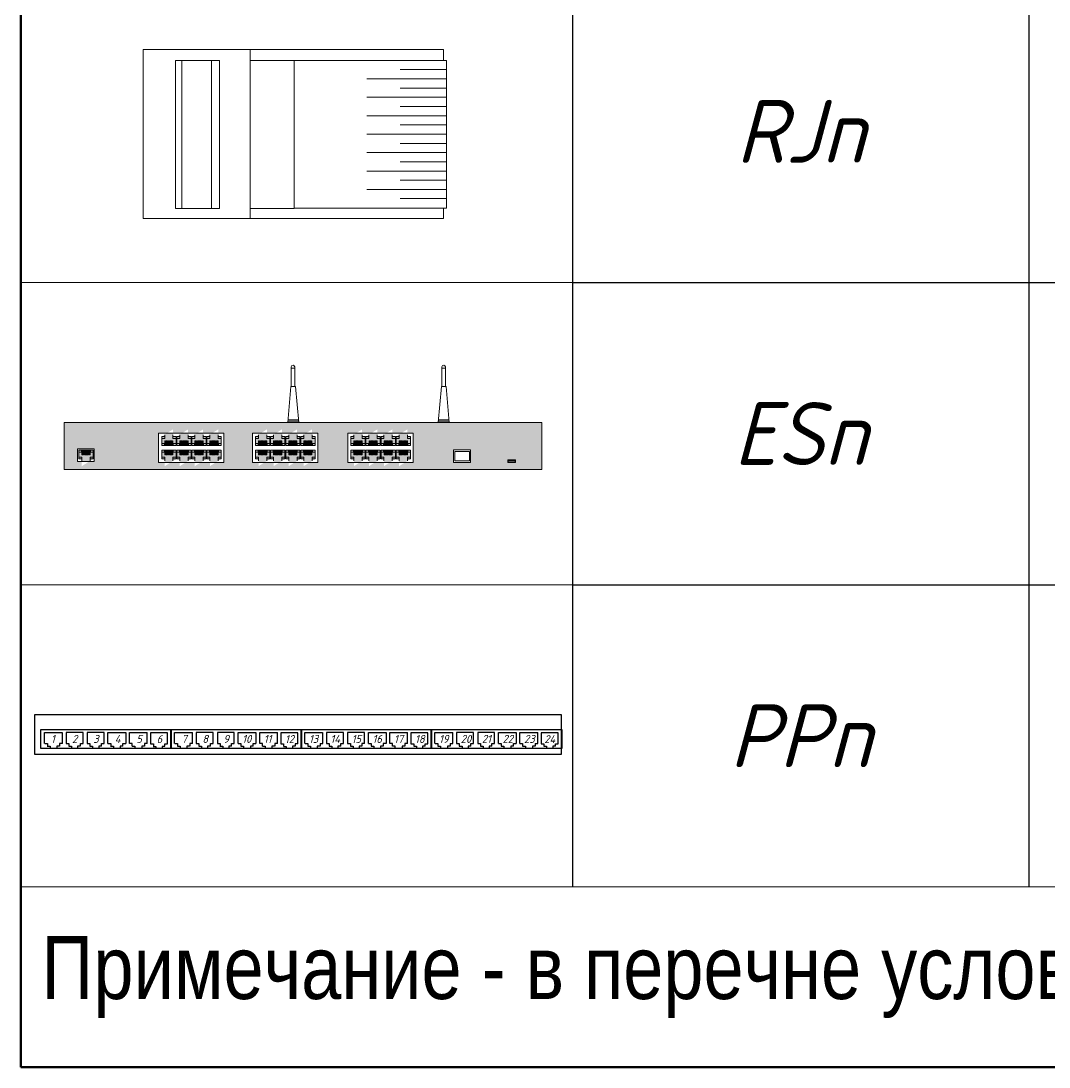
# Model space of a CAD drawing. Header units: millimetres. Extents: x 4247 to 622543, y -201358 to 142419.
# Drawn here: x 142640 to 146291, y -144667 to -140952 of the extents above; entities that cross this region are included whole.
import ezdxf

# ---------------------------------------------------------------- set-up
doc = ezdxf.new("R2010")
doc.units = ezdxf.units.MM
doc.styles.add('GOST-2.304_Type-B_italic', font='GOST_Common Italic.ttf')

# ---------------------------------------------------------------- blocks, each defined once
blk = doc.blocks.new('*T520')
at = {"color": 0, "lineweight": 50, "transparency": 16777216}
for p, q in [((0, 0), (14652.5, 0)), ((0, 0), (0, -6646.3)), ((14652.5, 0), (14652.5, -6646.3)), ((0, -639.5), (14652.5, -639.5)), ((0, -6646.3), (14652.5, -6646.3))]:
    blk.add_line(p, q, dxfattribs=at)
at = {"color": 0, "lineweight": -2, "transparency": 16777216}
for p, q in [((3578.2, 0), (3578.2, -639.5)), ((12277.4, 0), (12277.4, -6006.8)), ((1958.5, -639.5), (1958.5, -2786.4)), ((1958.5, -3859.9), (1958.5, -6006.8)), ((3578.2, -3859.9), (3578.2, -6006.8))]:
    blk.add_line(p, q, dxfattribs=at)
at = {"color": 0, "linetype": 'ByBlock', "lineweight": -2, "transparency": 16777216}
for p, q in [((3578.2, -639.5), (3578.2, -3859.9)), ((1958.5, -1713), (14652.5, -1713)), ((1958.5, -2786.4), (14652.5, -2786.4)), ((1958.5, -2786.4), (1958.5, -3859.9)), ((1958.5, -3859.9), (14652.5, -3859.9)), ((1958.5, -4933.3), (14652.5, -4933.3))]:
    blk.add_line(p, q, dxfattribs=at)
at = {"color": 0, "lineweight": 0, "transparency": 16777216}
for p, q in [((0, -1713), (1958.5, -1713)), ((0, -2786.4), (1958.5, -2786.4)), ((0, -3859.9), (1958.5, -3859.9)), ((0, -4933.3), (1958.5, -4933.3)), ((0, -6006.8), (14652.5, -6006.8))]:
    blk.add_line(p, q, dxfattribs=at)
at = {"color": 0, "transparency": 16777216, "style": 'GOST-2.304_Type-B_italic'}
for s, insert, char_height, width, attachment_point in [('Примечание', (13464.9, -319.8), 223.64, 2372.345, 5), ('Поз. обозначение', (1789.1, -319.8), 223.637, 3575.507, 5), ('Наменование', (7927.8, -319.8), 223.637, 8696.557, 5), (' Устанавливаемая компьютерная розетка  RJ45', (3579.5, -1176.2), 223.637, 8696.557, 4), ('ETHn', (2768.3, -1176.2), 223.64, 1617.047, 5), (' Патч-кор{\\C256;\\c0;д LSLTx }RJ-45', (3579.5, -2249.7), 223.637, 8696.557, 4), ('PCn', (2768.3, -2249.7), 223.64, 1617.047, 5), (' Коннектор RJ-45, монтируемый на кабельную линию', (3579.5, -3323.1), 223.637, 8696.557, 4), ('RJn', (2768.3, -3323.1), 223.64, 1617.047, 5), (' {\\fISOCPEUR|b0|i0|c204|p34;\\C256;Маршрутизатор} (коммутатор 3-го уровня, 24xRJ45)', (3579.5, -4396.6), 223.637, 8696.557, 4), ('Поставляется ДИТ', (13464.9, -4396.6), 223.637, 2372.345, 5), ('ESn', (2768.3, -4396.6), 223.64, 1617.047, 5), ('PPn', (2768.3, -5470.1), 223.64, 1617.047, 5), (' Патч-панель ', (3579.5, -5470.1), 223.637, 8696.557, 4), ('{\\fArial Narrow|b0|i0|c204|p34; Примечание - в перечне условных обозначений:  n - порядковый номер устройства}', (1.3, -6326.5), 223.6369, 14649.776, 4)]:
    blk.add_mtext(s, dxfattribs=dict(at, insert=insert, char_height=char_height, width=width, attachment_point=attachment_point))
blk = doc.blocks.new('Комм')
at = {"lineweight": 15}
h = blk.add_hatch(color=9, dxfattribs=at)
h.dxf.hatch_style = 1
h.paths.add_polyline_path([(244313, 138772), (249937, 138772), (249937, 139325), (244313, 139325)])
h.paths.add_polyline_path([(244471, 139013), (244666, 139013), (244666, 138865), (244471, 138865)], flags=16)
h.paths.add_polyline_path([(244485, 138999), (244654, 138999), (244654, 138895), (244521, 138810), (244521, 138895), (244485, 138895)], flags=16)
h.paths.add_polyline_path([(245425, 139198), (246193, 139198), (246193, 138855), (245425, 138855)], flags=16)
h.paths.add_polyline_path([(245461, 139158), (245594, 139244), (245594, 139158), (245630, 139158), (245630, 139054), (245461, 139054)], flags=16)
h.paths.add_polyline_path([(245461, 138999), (245630, 138999), (245630, 138895), (245497, 138810), (245497, 138895), (245461, 138895)], flags=16)
h.paths.add_polyline_path([(245639, 139158), (245772, 139244), (245772, 139158), (245807, 139158), (245807, 139054), (245639, 139054)], flags=16)
h.paths.add_polyline_path([(245639, 138999), (245807, 138999), (245807, 138895), (245674, 138810), (245674, 138895), (245639, 138895)], flags=16)
h.paths.add_polyline_path([(245816, 139158), (245949, 139244), (245949, 139158), (245984, 139158), (245984, 139054), (245816, 139054)], flags=16)
h.paths.add_polyline_path([(245816, 138999), (245984, 138999), (245984, 138895), (245851, 138810), (245851, 138895), (245816, 138895)], flags=16)
h.paths.add_polyline_path([(245993, 139158), (246126, 139244), (246126, 139158), (246162, 139158), (246162, 139054), (245993, 139054)], flags=16)
h.paths.add_polyline_path([(245993, 138999), (246162, 138999), (246162, 138895), (246028, 138810), (246028, 138895), (245993, 138895)], flags=16)
h.paths.add_polyline_path([(246530, 139198), (247298, 139198), (247298, 138855), (246530, 138855)], flags=16)
h.paths.add_polyline_path([(246566, 139158), (246699, 139244), (246699, 139158), (246735, 139158), (246735, 139054), (246566, 139054)], flags=16)
h.paths.add_polyline_path([(246566, 138999), (246735, 138999), (246735, 138895), (246601, 138810), (246601, 138895), (246566, 138895)], flags=16)
h.paths.add_polyline_path([(246743, 139158), (246876, 139244), (246876, 139158), (246912, 139158), (246912, 139054), (246743, 139054)], flags=16)
h.paths.add_polyline_path([(246743, 138999), (246912, 138999), (246912, 138895), (246779, 138810), (246779, 138895), (246743, 138895)], flags=16)
h.paths.add_polyline_path([(246921, 139158), (247054, 139244), (247054, 139158), (247089, 139158), (247089, 139054), (246921, 139054)], flags=16)
h.paths.add_polyline_path([(246921, 138999), (247089, 138999), (247089, 138895), (246956, 138810), (246956, 138895), (246921, 138895)], flags=16)
h.paths.add_polyline_path([(247098, 139158), (247231, 139244), (247231, 139158), (247266, 139158), (247266, 139054), (247098, 139054)], flags=16)
h.paths.add_polyline_path([(247098, 138999), (247266, 138999), (247266, 138895), (247133, 138810), (247133, 138895), (247098, 138895)], flags=16)
h.paths.add_polyline_path([(247652, 139198), (248421, 139198), (248421, 138855), (247652, 138855)], flags=16)
h.paths.add_polyline_path([(247688, 139158), (247821, 139244), (247821, 139158), (247857, 139158), (247857, 139054), (247688, 139054)], flags=16)
h.paths.add_polyline_path([(247688, 138999), (247857, 138999), (247857, 138895), (247724, 138810), (247724, 138895), (247688, 138895)], flags=16)
h.paths.add_polyline_path([(247866, 139158), (247999, 139244), (247999, 139158), (248034, 139158), (248034, 139054), (247866, 139054)], flags=16)
h.paths.add_polyline_path([(247866, 138999), (248034, 138999), (248034, 138895), (247901, 138810), (247901, 138895), (247866, 138895)], flags=16)
h.paths.add_polyline_path([(248043, 139158), (248176, 139244), (248176, 139158), (248212, 139158), (248212, 139054), (248043, 139054)], flags=16)
h.paths.add_polyline_path([(248043, 138999), (248212, 138999), (248212, 138895), (248078, 138810), (248078, 138895), (248043, 138895)], flags=16)
h.paths.add_polyline_path([(248220, 139158), (248353, 139244), (248353, 139158), (248389, 139158), (248389, 139054), (248220, 139054)], flags=16)
h.paths.add_polyline_path([(248220, 138999), (248389, 138999), (248389, 138895), (248256, 138810), (248256, 138895), (248220, 138895)], flags=16)
h.paths.add_polyline_path([(248895, 139004), (249097, 139004), (249097, 138855), (248895, 138855)], flags=16)
h.paths.add_polyline_path([(248910, 138985), (249085, 138985), (249085, 138872), (248910, 138872)], flags=0)
h.paths.add_polyline_path([(249534, 138886), (249626, 138886), (249626, 138855), (249534, 138855)], flags=16)
h.paths.add_polyline_path([(249545, 138877), (249612, 138877, -1), (249616, 138862), (249550, 138862, -1)], flags=0)
at = {"lineweight": 5}
for p, q in [((245497, 139181), (245497, 139135)), ((245594, 139135), (245594, 139181)), ((245674, 139181), (245674, 139135)), ((245772, 139135), (245772, 139181)), ((245851, 139181), (245851, 139135)), ((245949, 139135), (245949, 139181)), ((246028, 139181), (246028, 139135)), ((246126, 139135), (246126, 139181)), ((246601, 139181), (246601, 139135)), ((246699, 139135), (246699, 139181)), ((246779, 139181), (246779, 139135)), ((246876, 139135), (246876, 139181)), ((246956, 139181), (246956, 139135)), ((247054, 139135), (247054, 139181)), ((247133, 139181), (247133, 139135)), ((247231, 139135), (247231, 139181)), ((247724, 139181), (247724, 139135)), ((247821, 139135), (247821, 139181)), ((247901, 139181), (247901, 139135)), ((247999, 139135), (247999, 139181)), ((248078, 139181), (248078, 139135)), ((248176, 139135), (248176, 139181)), ((248256, 139181), (248256, 139135)), ((248353, 139135), (248353, 139181)), ((245497, 139158), (245461, 139158)), ((245461, 139158), (245461, 139054)), ((245461, 139135), (245497, 139135)), ((245493, 139078), (245461, 139078)), ((245493, 139078), (245493, 139054)), ((245493, 139063), (245598, 139063)), ((245504, 139108), (245497, 139108)), ((245497, 139108), (245497, 139063)), ((245504, 139108), (245504, 139063)), ((245517, 139108), (245510, 139108)), ((245510, 139108), (245510, 139063)), ((245517, 139108), (245517, 139063)), ((245530, 139108), (245523, 139108)), ((245523, 139108), (245523, 139063)), ((245530, 139108), (245530, 139063)), ((245542, 139108), (245536, 139108)), ((245536, 139108), (245536, 139063)), ((245542, 139108), (245542, 139063)), ((245555, 139108), (245548, 139108)), ((245548, 139108), (245548, 139063)), ((245555, 139108), (245555, 139063)), ((245568, 139108), (245561, 139108)), ((245561, 139108), (245561, 139063)), ((245568, 139108), (245568, 139063)), ((245581, 139108), (245574, 139108)), ((245574, 139108), (245574, 139063)), ((245581, 139108), (245581, 139063)), ((245594, 139108), (245587, 139108)), ((245587, 139108), (245587, 139063)), ((245630, 139158), (245594, 139158)), ((245630, 139135), (245594, 139135)), ((245594, 139108), (245594, 139063)), ((245598, 139078), (245630, 139078)), ((245598, 139078), (245598, 139054)), ((245630, 139054), (245630, 139158)), ((245674, 139158), (245639, 139158)), ((245639, 139158), (245639, 139054)), ((245639, 139135), (245674, 139135)), ((245670, 139078), (245639, 139078)), ((245670, 139078), (245670, 139054)), ((245670, 139063), (245775, 139063)), ((245682, 139108), (245674, 139108)), ((245674, 139108), (245674, 139063)), ((245682, 139108), (245682, 139063)), ((245694, 139108), (245687, 139108)), ((245687, 139108), (245687, 139063)), ((245694, 139108), (245694, 139063)), ((245707, 139108), (245700, 139108)), ((245700, 139108), (245700, 139063)), ((245707, 139108), (245707, 139063)), ((245720, 139108), (245713, 139108)), ((245713, 139108), (245713, 139063)), ((245720, 139108), (245720, 139063)), ((245733, 139108), (245726, 139108)), ((245726, 139108), (245726, 139063)), ((245733, 139108), (245733, 139063)), ((245745, 139108), (245738, 139108)), ((245738, 139108), (245738, 139063)), ((245745, 139108), (245745, 139063)), ((245758, 139108), (245751, 139108)), ((245751, 139108), (245751, 139063)), ((245758, 139108), (245758, 139063)), ((245771, 139108), (245764, 139108)), ((245764, 139108), (245764, 139063)), ((245771, 139108), (245771, 139063)), ((245807, 139158), (245772, 139158)), ((245807, 139135), (245772, 139135)), ((245775, 139078), (245807, 139078)), ((245775, 139078), (245775, 139054)), ((245807, 139054), (245807, 139158)), ((245851, 139158), (245816, 139158)), ((245816, 139158), (245816, 139054)), ((245816, 139135), (245851, 139135)), ((245847, 139078), (245816, 139078)), ((245847, 139078), (245847, 139054)), ((245847, 139063), (245953, 139063)), ((245859, 139108), (245852, 139108)), ((245852, 139108), (245852, 139063)), ((245859, 139108), (245859, 139063)), ((245872, 139108), (245865, 139108)), ((245865, 139108), (245865, 139063)), ((245872, 139108), (245872, 139063)), ((245884, 139108), (245877, 139108)), ((245877, 139108), (245877, 139063)), ((245884, 139108), (245884, 139063)), ((245897, 139108), (245890, 139108)), ((245890, 139108), (245890, 139063)), ((245897, 139108), (245897, 139063)), ((245910, 139108), (245903, 139108)), ((245903, 139108), (245903, 139063)), ((245910, 139108), (245910, 139063)), ((245923, 139108), (245916, 139108)), ((245916, 139108), (245916, 139063)), ((245923, 139108), (245923, 139063)), ((245935, 139108), (245928, 139108)), ((245928, 139108), (245928, 139063)), ((245935, 139108), (245935, 139063)), ((245948, 139108), (245941, 139108)), ((245941, 139108), (245941, 139063)), ((245948, 139108), (245948, 139063)), ((245984, 139158), (245949, 139158)), ((245984, 139135), (245949, 139135)), ((245953, 139078), (245984, 139078)), ((245953, 139078), (245953, 139054)), ((245984, 139054), (245984, 139158)), ((246028, 139158), (245993, 139158)), ((245993, 139158), (245993, 139054)), ((245993, 139135), (246028, 139135)), ((246025, 139078), (245993, 139078)), ((246025, 139078), (246025, 139054)), ((246025, 139063), (246130, 139063)), ((246036, 139108), (246029, 139108)), ((246029, 139108), (246029, 139063)), ((246036, 139108), (246036, 139063)), ((246049, 139108), (246042, 139108)), ((246042, 139108), (246042, 139063)), ((246049, 139108), (246049, 139063)), ((246062, 139108), (246054, 139108)), ((246054, 139108), (246054, 139063)), ((246062, 139108), (246062, 139063)), ((246074, 139108), (246067, 139108)), ((246067, 139108), (246067, 139063)), ((246074, 139108), (246074, 139063)), ((246087, 139108), (246080, 139108)), ((246080, 139108), (246080, 139063)), ((246087, 139108), (246087, 139063)), ((246100, 139108), (246093, 139108)), ((246093, 139108), (246093, 139063)), ((246100, 139108), (246100, 139063)), ((246113, 139108), (246106, 139108)), ((246106, 139108), (246106, 139063)), ((246113, 139108), (246113, 139063)), ((246125, 139108), (246119, 139108)), ((246119, 139108), (246119, 139063)), ((246125, 139108), (246125, 139063)), ((246162, 139158), (246126, 139158)), ((246162, 139135), (246126, 139135)), ((246130, 139078), (246162, 139078)), ((246130, 139078), (246130, 139054)), ((246162, 139054), (246162, 139158)), ((246601, 139158), (246566, 139158)), ((246566, 139158), (246566, 139054)), ((246566, 139135), (246601, 139135)), ((246598, 139078), (246566, 139078)), ((246598, 139078), (246598, 139054)), ((246598, 139063), (246703, 139063)), ((246609, 139108), (246602, 139108)), ((246602, 139108), (246602, 139063)), ((246609, 139108), (246609, 139063)), ((246622, 139108), (246615, 139108)), ((246615, 139108), (246615, 139063)), ((246622, 139108), (246622, 139063)), ((246635, 139108), (246627, 139108)), ((246627, 139108), (246627, 139063)), ((246635, 139108), (246635, 139063)), ((246647, 139108), (246640, 139108)), ((246640, 139108), (246640, 139063)), ((246647, 139108), (246647, 139063)), ((246660, 139108), (246653, 139108)), ((246653, 139108), (246653, 139063)), ((246660, 139108), (246660, 139063)), ((246673, 139108), (246666, 139108)), ((246666, 139108), (246666, 139063)), ((246673, 139108), (246673, 139063)), ((246686, 139108), (246679, 139108)), ((246679, 139108), (246679, 139063)), ((246686, 139108), (246686, 139063)), ((246698, 139108), (246692, 139108)), ((246692, 139108), (246692, 139063)), ((246698, 139108), (246698, 139063)), ((246735, 139158), (246699, 139158)), ((246735, 139135), (246699, 139135)), ((246703, 139078), (246735, 139078)), ((246703, 139078), (246703, 139054)), ((246735, 139054), (246735, 139158)), ((246779, 139158), (246743, 139158)), ((246743, 139158), (246743, 139054)), ((246743, 139135), (246779, 139135)), ((246775, 139078), (246743, 139078)), ((246775, 139078), (246775, 139054)), ((246775, 139063), (246880, 139063)), ((246786, 139108), (246779, 139108)), ((246779, 139108), (246779, 139063)), ((246786, 139108), (246786, 139063)), ((246799, 139108), (246792, 139108)), ((246792, 139108), (246792, 139063)), ((246799, 139108), (246799, 139063)), ((246812, 139108), (246805, 139108)), ((246805, 139108), (246805, 139063)), ((246812, 139108), (246812, 139063)), ((246825, 139108), (246818, 139108)), ((246818, 139108), (246818, 139063)), ((246825, 139108), (246825, 139063)), ((246837, 139108), (246830, 139108)), ((246830, 139108), (246830, 139063)), ((246837, 139108), (246837, 139063)), ((246850, 139108), (246843, 139108)), ((246843, 139108), (246843, 139063)), ((246850, 139108), (246850, 139063)), ((246863, 139108), (246856, 139108)), ((246856, 139108), (246856, 139063)), ((246863, 139108), (246863, 139063)), ((246876, 139108), (246869, 139108)), ((246869, 139108), (246869, 139063)), ((246912, 139158), (246876, 139158)), ((246912, 139135), (246876, 139135)), ((246876, 139108), (246876, 139063)), ((246880, 139078), (246912, 139078)), ((246880, 139078), (246880, 139054)), ((246912, 139054), (246912, 139158)), ((246956, 139158), (246921, 139158)), ((246921, 139158), (246921, 139054)), ((246921, 139135), (246956, 139135)), ((246952, 139078), (246921, 139078)), ((246952, 139078), (246952, 139054)), ((246952, 139063), (247057, 139063)), ((246964, 139108), (246957, 139108)), ((246957, 139108), (246957, 139063)), ((246964, 139108), (246964, 139063)), ((246976, 139108), (246969, 139108)), ((246969, 139108), (246969, 139063)), ((246976, 139108), (246976, 139063)), ((246989, 139108), (246982, 139108)), ((246982, 139108), (246982, 139063)), ((246989, 139108), (246989, 139063)), ((247002, 139108), (246995, 139108)), ((246995, 139108), (246995, 139063)), ((247002, 139108), (247002, 139063)), ((247015, 139108), (247008, 139108)), ((247008, 139108), (247008, 139063)), ((247015, 139108), (247015, 139063)), ((247028, 139108), (247020, 139108)), ((247020, 139108), (247020, 139063)), ((247028, 139108), (247028, 139063)), ((247040, 139108), (247033, 139108)), ((247033, 139108), (247033, 139063)), ((247040, 139108), (247040, 139063)), ((247053, 139108), (247046, 139108)), ((247046, 139108), (247046, 139063)), ((247053, 139108), (247053, 139063)), ((247089, 139158), (247054, 139158)), ((247089, 139135), (247054, 139135)), ((247057, 139078), (247089, 139078)), ((247057, 139078), (247057, 139054)), ((247089, 139054), (247089, 139158)), ((247133, 139158), (247098, 139158)), ((247098, 139158), (247098, 139054)), ((247098, 139135), (247133, 139135)), ((247129, 139078), (247098, 139078)), ((247129, 139078), (247129, 139054)), ((247129, 139063), (247235, 139063)), ((247141, 139108), (247134, 139108)), ((247134, 139108), (247134, 139063)), ((247141, 139108), (247141, 139063)), ((247154, 139108), (247147, 139108)), ((247147, 139108), (247147, 139063)), ((247154, 139108), (247154, 139063)), ((247166, 139108), (247159, 139108)), ((247159, 139108), (247159, 139063)), ((247166, 139108), (247166, 139063)), ((247179, 139108), (247172, 139108)), ((247172, 139108), (247172, 139063)), ((247179, 139108), (247179, 139063)), ((247192, 139108), (247185, 139108)), ((247185, 139108), (247185, 139063)), ((247192, 139108), (247192, 139063)), ((247205, 139108), (247198, 139108)), ((247198, 139108), (247198, 139063)), ((247205, 139108), (247205, 139063)), ((247217, 139108), (247210, 139108)), ((247210, 139108), (247210, 139063)), ((247217, 139108), (247217, 139063)), ((247230, 139108), (247223, 139108)), ((247223, 139108), (247223, 139063)), ((247230, 139108), (247230, 139063)), ((247266, 139158), (247231, 139158)), ((247266, 139135), (247231, 139135)), ((247235, 139078), (247266, 139078)), ((247235, 139078), (247235, 139054)), ((247266, 139054), (247266, 139158)), ((247724, 139158), (247688, 139158)), ((247688, 139158), (247688, 139054)), ((247688, 139135), (247724, 139135)), ((247720, 139078), (247688, 139078)), ((247720, 139078), (247720, 139054)), ((247720, 139063), (247825, 139063)), ((247732, 139108), (247724, 139108)), ((247724, 139108), (247724, 139063)), ((247732, 139108), (247732, 139063)), ((247744, 139108), (247737, 139108)), ((247737, 139108), (247737, 139063)), ((247744, 139108), (247744, 139063)), ((247757, 139108), (247750, 139108)), ((247750, 139108), (247750, 139063)), ((247757, 139108), (247757, 139063)), ((247770, 139108), (247763, 139108)), ((247763, 139108), (247763, 139063)), ((247770, 139108), (247770, 139063)), ((247782, 139108), (247776, 139108)), ((247776, 139108), (247776, 139063)), ((247782, 139108), (247782, 139063)), ((247795, 139108), (247788, 139108)), ((247788, 139108), (247788, 139063)), ((247795, 139108), (247795, 139063)), ((247808, 139108), (247801, 139108)), ((247801, 139108), (247801, 139063)), ((247808, 139108), (247808, 139063)), ((247821, 139108), (247814, 139108)), ((247814, 139108), (247814, 139063)), ((247857, 139158), (247821, 139158)), ((247857, 139135), (247821, 139135)), ((247821, 139108), (247821, 139063)), ((247825, 139078), (247857, 139078)), ((247825, 139078), (247825, 139054)), ((247857, 139054), (247857, 139158)), ((247901, 139158), (247866, 139158)), ((247866, 139158), (247866, 139054)), ((247866, 139135), (247901, 139135)), ((247897, 139078), (247866, 139078)), ((247897, 139078), (247897, 139054)), ((247897, 139063), (248003, 139063)), ((247909, 139108), (247902, 139108)), ((247902, 139108), (247902, 139063)), ((247909, 139108), (247909, 139063)), ((247921, 139108), (247914, 139108)), ((247914, 139108), (247914, 139063)), ((247921, 139108), (247921, 139063)), ((247934, 139108), (247927, 139108)), ((247927, 139108), (247927, 139063)), ((247934, 139108), (247934, 139063)), ((247947, 139108), (247940, 139108)), ((247940, 139108), (247940, 139063)), ((247947, 139108), (247947, 139063)), ((247960, 139108), (247953, 139108)), ((247953, 139108), (247953, 139063)), ((247960, 139108), (247960, 139063)), ((247973, 139108), (247965, 139108)), ((247965, 139108), (247965, 139063)), ((247973, 139108), (247973, 139063)), ((247985, 139108), (247978, 139108)), ((247978, 139108), (247978, 139063)), ((247985, 139108), (247985, 139063)), ((247998, 139108), (247991, 139108)), ((247991, 139108), (247991, 139063)), ((247998, 139108), (247998, 139063)), ((248034, 139158), (247999, 139158)), ((248034, 139135), (247999, 139135)), ((248003, 139078), (248034, 139078)), ((248003, 139078), (248003, 139054)), ((248034, 139054), (248034, 139158)), ((248078, 139158), (248043, 139158)), ((248043, 139158), (248043, 139054)), ((248043, 139135), (248078, 139135)), ((248074, 139078), (248043, 139078)), ((248074, 139078), (248074, 139054)), ((248074, 139063), (248180, 139063)), ((248086, 139108), (248079, 139108)), ((248079, 139108), (248079, 139063)), ((248086, 139108), (248086, 139063)), ((248099, 139108), (248092, 139108)), ((248092, 139108), (248092, 139063)), ((248099, 139108), (248099, 139063)), ((248112, 139108), (248104, 139108)), ((248104, 139108), (248104, 139063)), ((248112, 139108), (248112, 139063)), ((248124, 139108), (248117, 139108)), ((248117, 139108), (248117, 139063)), ((248124, 139108), (248124, 139063)), ((248137, 139108), (248130, 139108)), ((248130, 139108), (248130, 139063)), ((248137, 139108), (248137, 139063)), ((248150, 139108), (248143, 139108)), ((248143, 139108), (248143, 139063)), ((248150, 139108), (248150, 139063)), ((248162, 139108), (248156, 139108)), ((248156, 139108), (248156, 139063)), ((248162, 139108), (248162, 139063)), ((248175, 139108), (248168, 139108)), ((248168, 139108), (248168, 139063)), ((248175, 139108), (248175, 139063)), ((248212, 139158), (248176, 139158)), ((248212, 139135), (248176, 139135)), ((248180, 139078), (248212, 139078)), ((248180, 139078), (248180, 139054)), ((248212, 139054), (248212, 139158)), ((248256, 139158), (248220, 139158)), ((248220, 139158), (248220, 139054)), ((248220, 139135), (248256, 139135)), ((248252, 139078), (248220, 139078)), ((248252, 139078), (248252, 139054)), ((248252, 139063), (248357, 139063)), ((248263, 139108), (248256, 139108)), ((248256, 139108), (248256, 139063)), ((248263, 139108), (248263, 139063)), ((248276, 139108), (248269, 139108)), ((248269, 139108), (248269, 139063)), ((248276, 139108), (248276, 139063)), ((248289, 139108), (248282, 139108)), ((248282, 139108), (248282, 139063)), ((248289, 139108), (248289, 139063)), ((248301, 139108), (248294, 139108)), ((248294, 139108), (248294, 139063)), ((248301, 139108), (248301, 139063)), ((248314, 139108), (248307, 139108)), ((248307, 139108), (248307, 139063)), ((248314, 139108), (248314, 139063)), ((248327, 139108), (248320, 139108)), ((248320, 139108), (248320, 139063)), ((248327, 139108), (248327, 139063)), ((248340, 139108), (248333, 139108)), ((248333, 139108), (248333, 139063)), ((248340, 139108), (248340, 139063)), ((248353, 139108), (248346, 139108)), ((248346, 139108), (248346, 139063)), ((248389, 139158), (248353, 139158)), ((248389, 139135), (248353, 139135)), ((248353, 139108), (248353, 139063)), ((248357, 139078), (248389, 139078)), ((248357, 139078), (248357, 139054)), ((248389, 139054), (248389, 139158)), ((244485, 138895), (244485, 138999)), ((244485, 138999), (244654, 138999)), ((244517, 138975), (244485, 138975)), ((244517, 138975), (244517, 138999)), ((244517, 138990), (244622, 138990)), ((244521, 138945), (244521, 138990)), ((244529, 138945), (244521, 138945)), ((244529, 138945), (244529, 138990)), ((244534, 138945), (244534, 138990)), ((244541, 138945), (244534, 138945)), ((244541, 138945), (244541, 138990)), ((244547, 138945), (244547, 138990)), ((244554, 138945), (244547, 138945)), ((244554, 138945), (244554, 138990)), ((244560, 138945), (244560, 138990)), ((244567, 138945), (244560, 138945)), ((244567, 138945), (244567, 138990)), ((244573, 138945), (244573, 138990)), ((244579, 138945), (244573, 138945)), ((244579, 138945), (244579, 138990)), ((244585, 138945), (244585, 138990)), ((244592, 138945), (244585, 138945)), ((244592, 138945), (244592, 138990)), ((244598, 138945), (244598, 138990)), ((244605, 138945), (244598, 138945)), ((244605, 138945), (244605, 138990)), ((244611, 138945), (244611, 138990)), ((244618, 138945), (244611, 138945)), ((244618, 138945), (244618, 138990)), ((244622, 138975), (244622, 138999)), ((244622, 138975), (244654, 138975)), ((244654, 138999), (244654, 138895)), ((245461, 139054), (245630, 139054)), ((245461, 138895), (245461, 138999)), ((245461, 138999), (245630, 138999)), ((245493, 138975), (245461, 138975)), ((245493, 138975), (245493, 138999)), ((245493, 138990), (245598, 138990)), ((245497, 138945), (245497, 138990)), ((245504, 138945), (245497, 138945)), ((245504, 138945), (245504, 138990)), ((245510, 138945), (245510, 138990)), ((245517, 138945), (245510, 138945)), ((245517, 138945), (245517, 138990)), ((245523, 138945), (245523, 138990)), ((245530, 138945), (245523, 138945)), ((245530, 138945), (245530, 138990)), ((245536, 138945), (245536, 138990)), ((245542, 138945), (245536, 138945)), ((245542, 138945), (245542, 138990)), ((245548, 138945), (245548, 138990)), ((245555, 138945), (245548, 138945)), ((245555, 138945), (245555, 138990)), ((245561, 138945), (245561, 138990)), ((245568, 138945), (245561, 138945)), ((245568, 138945), (245568, 138990)), ((245574, 138945), (245574, 138990)), ((245581, 138945), (245574, 138945)), ((245581, 138945), (245581, 138990)), ((245587, 138945), (245587, 138990)), ((245594, 138945), (245587, 138945)), ((245594, 138945), (245594, 138990)), ((245598, 138975), (245598, 138999)), ((245598, 138975), (245630, 138975)), ((245630, 138999), (245630, 138895)), ((245639, 139054), (245807, 139054)), ((245639, 138895), (245639, 138999)), ((245639, 138999), (245807, 138999)), ((245670, 138975), (245639, 138975)), ((245670, 138975), (245670, 138999)), ((245670, 138990), (245775, 138990)), ((245674, 138945), (245674, 138990)), ((245682, 138945), (245674, 138945)), ((245682, 138945), (245682, 138990)), ((245687, 138945), (245687, 138990)), ((245694, 138945), (245687, 138945)), ((245694, 138945), (245694, 138990)), ((245700, 138945), (245700, 138990)), ((245707, 138945), (245700, 138945)), ((245707, 138945), (245707, 138990)), ((245713, 138945), (245713, 138990)), ((245720, 138945), (245713, 138945)), ((245720, 138945), (245720, 138990)), ((245726, 138945), (245726, 138990)), ((245733, 138945), (245726, 138945)), ((245733, 138945), (245733, 138990)), ((245738, 138945), (245738, 138990)), ((245745, 138945), (245738, 138945)), ((245745, 138945), (245745, 138990)), ((245751, 138945), (245751, 138990)), ((245758, 138945), (245751, 138945)), ((245758, 138945), (245758, 138990)), ((245764, 138945), (245764, 138990)), ((245771, 138945), (245764, 138945)), ((245771, 138945), (245771, 138990)), ((245775, 138975), (245775, 138999)), ((245775, 138975), (245807, 138975)), ((245807, 138999), (245807, 138895)), ((245816, 139054), (245984, 139054)), ((245816, 138895), (245816, 138999)), ((245816, 138999), (245984, 138999)), ((245847, 138975), (245816, 138975)), ((245847, 138975), (245847, 138999)), ((245847, 138990), (245953, 138990)), ((245852, 138945), (245852, 138990)), ((245859, 138945), (245852, 138945)), ((245859, 138945), (245859, 138990)), ((245865, 138945), (245865, 138990)), ((245872, 138945), (245865, 138945)), ((245872, 138945), (245872, 138990)), ((245877, 138945), (245877, 138990)), ((245884, 138945), (245877, 138945)), ((245884, 138945), (245884, 138990)), ((245890, 138945), (245890, 138990)), ((245897, 138945), (245890, 138945)), ((245897, 138945), (245897, 138990)), ((245903, 138945), (245903, 138990)), ((245910, 138945), (245903, 138945)), ((245910, 138945), (245910, 138990)), ((245916, 138945), (245916, 138990)), ((245923, 138945), (245916, 138945)), ((245923, 138945), (245923, 138990)), ((245928, 138945), (245928, 138990)), ((245935, 138945), (245928, 138945)), ((245935, 138945), (245935, 138990)), ((245941, 138945), (245941, 138990)), ((245948, 138945), (245941, 138945)), ((245948, 138945), (245948, 138990)), ((245953, 138975), (245953, 138999)), ((245953, 138975), (245984, 138975)), ((245984, 138999), (245984, 138895)), ((245993, 139054), (246162, 139054)), ((245993, 138895), (245993, 138999)), ((245993, 138999), (246162, 138999)), ((246025, 138975), (245993, 138975)), ((246025, 138975), (246025, 138999)), ((246025, 138990), (246130, 138990)), ((246029, 138945), (246029, 138990)), ((246036, 138945), (246029, 138945)), ((246036, 138945), (246036, 138990)), ((246042, 138945), (246042, 138990)), ((246049, 138945), (246042, 138945)), ((246049, 138945), (246049, 138990)), ((246054, 138945), (246054, 138990)), ((246062, 138945), (246054, 138945)), ((246062, 138945), (246062, 138990)), ((246067, 138945), (246067, 138990)), ((246074, 138945), (246067, 138945)), ((246074, 138945), (246074, 138990)), ((246080, 138945), (246080, 138990)), ((246087, 138945), (246080, 138945)), ((246087, 138945), (246087, 138990)), ((246093, 138945), (246093, 138990)), ((246100, 138945), (246093, 138945)), ((246100, 138945), (246100, 138990)), ((246106, 138945), (246106, 138990)), ((246113, 138945), (246106, 138945)), ((246113, 138945), (246113, 138990)), ((246119, 138945), (246119, 138990)), ((246125, 138945), (246119, 138945)), ((246125, 138945), (246125, 138990)), ((246130, 138975), (246130, 138999)), ((246130, 138975), (246162, 138975)), ((246162, 138999), (246162, 138895)), ((246566, 139054), (246735, 139054)), ((246566, 138895), (246566, 138999)), ((246566, 138999), (246735, 138999)), ((246598, 138975), (246566, 138975)), ((246598, 138975), (246598, 138999)), ((246598, 138990), (246703, 138990)), ((246602, 138945), (246602, 138990)), ((246609, 138945), (246602, 138945)), ((246609, 138945), (246609, 138990)), ((246615, 138945), (246615, 138990)), ((246622, 138945), (246615, 138945)), ((246622, 138945), (246622, 138990)), ((246627, 138945), (246627, 138990)), ((246635, 138945), (246627, 138945)), ((246635, 138945), (246635, 138990)), ((246640, 138945), (246640, 138990)), ((246647, 138945), (246640, 138945)), ((246647, 138945), (246647, 138990)), ((246653, 138945), (246653, 138990)), ((246660, 138945), (246653, 138945)), ((246660, 138945), (246660, 138990)), ((246666, 138945), (246666, 138990)), ((246673, 138945), (246666, 138945)), ((246673, 138945), (246673, 138990)), ((246679, 138945), (246679, 138990)), ((246686, 138945), (246679, 138945)), ((246686, 138945), (246686, 138990)), ((246692, 138945), (246692, 138990)), ((246698, 138945), (246692, 138945)), ((246698, 138945), (246698, 138990)), ((246703, 138975), (246703, 138999)), ((246703, 138975), (246735, 138975)), ((246735, 138999), (246735, 138895)), ((246743, 139054), (246912, 139054)), ((246743, 138895), (246743, 138999)), ((246743, 138999), (246912, 138999)), ((246775, 138975), (246743, 138975)), ((246775, 138975), (246775, 138999)), ((246775, 138990), (246880, 138990)), ((246779, 138945), (246779, 138990)), ((246786, 138945), (246779, 138945)), ((246786, 138945), (246786, 138990)), ((246792, 138945), (246792, 138990)), ((246799, 138945), (246792, 138945)), ((246799, 138945), (246799, 138990)), ((246805, 138945), (246805, 138990)), ((246812, 138945), (246805, 138945)), ((246812, 138945), (246812, 138990)), ((246818, 138945), (246818, 138990)), ((246825, 138945), (246818, 138945)), ((246825, 138945), (246825, 138990)), ((246830, 138945), (246830, 138990)), ((246837, 138945), (246830, 138945)), ((246837, 138945), (246837, 138990)), ((246843, 138945), (246843, 138990)), ((246850, 138945), (246843, 138945)), ((246850, 138945), (246850, 138990)), ((246856, 138945), (246856, 138990)), ((246863, 138945), (246856, 138945)), ((246863, 138945), (246863, 138990)), ((246869, 138945), (246869, 138990)), ((246876, 138945), (246869, 138945)), ((246876, 138945), (246876, 138990)), ((246880, 138975), (246880, 138999)), ((246880, 138975), (246912, 138975)), ((246912, 138999), (246912, 138895)), ((246921, 139054), (247089, 139054)), ((246921, 138895), (246921, 138999)), ((246921, 138999), (247089, 138999)), ((246952, 138975), (246921, 138975)), ((246952, 138975), (246952, 138999)), ((246952, 138990), (247057, 138990)), ((246957, 138945), (246957, 138990)), ((246964, 138945), (246957, 138945)), ((246964, 138945), (246964, 138990)), ((246969, 138945), (246969, 138990)), ((246976, 138945), (246969, 138945)), ((246976, 138945), (246976, 138990)), ((246982, 138945), (246982, 138990)), ((246989, 138945), (246982, 138945)), ((246989, 138945), (246989, 138990)), ((246995, 138945), (246995, 138990)), ((247002, 138945), (246995, 138945)), ((247002, 138945), (247002, 138990)), ((247008, 138945), (247008, 138990)), ((247015, 138945), (247008, 138945)), ((247015, 138945), (247015, 138990)), ((247020, 138945), (247020, 138990)), ((247028, 138945), (247020, 138945)), ((247028, 138945), (247028, 138990)), ((247033, 138945), (247033, 138990)), ((247040, 138945), (247033, 138945)), ((247040, 138945), (247040, 138990)), ((247046, 138945), (247046, 138990)), ((247053, 138945), (247046, 138945)), ((247053, 138945), (247053, 138990)), ((247057, 138975), (247057, 138999)), ((247057, 138975), (247089, 138975)), ((247089, 138999), (247089, 138895)), ((247098, 139054), (247266, 139054)), ((247098, 138895), (247098, 138999)), ((247098, 138999), (247266, 138999)), ((247129, 138975), (247098, 138975)), ((247129, 138975), (247129, 138999)), ((247129, 138990), (247235, 138990)), ((247134, 138945), (247134, 138990)), ((247141, 138945), (247134, 138945)), ((247141, 138945), (247141, 138990)), ((247147, 138945), (247147, 138990)), ((247154, 138945), (247147, 138945)), ((247154, 138945), (247154, 138990)), ((247159, 138945), (247159, 138990)), ((247166, 138945), (247159, 138945)), ((247166, 138945), (247166, 138990)), ((247172, 138945), (247172, 138990)), ((247179, 138945), (247172, 138945)), ((247179, 138945), (247179, 138990)), ((247185, 138945), (247185, 138990)), ((247192, 138945), (247185, 138945)), ((247192, 138945), (247192, 138990)), ((247198, 138945), (247198, 138990)), ((247205, 138945), (247198, 138945)), ((247205, 138945), (247205, 138990)), ((247210, 138945), (247210, 138990)), ((247217, 138945), (247210, 138945)), ((247217, 138945), (247217, 138990)), ((247223, 138945), (247223, 138990)), ((247230, 138945), (247223, 138945)), ((247230, 138945), (247230, 138990)), ((247235, 138975), (247235, 138999)), ((247235, 138975), (247266, 138975)), ((247266, 138999), (247266, 138895)), ((247688, 139054), (247857, 139054)), ((247688, 138895), (247688, 138999)), ((247688, 138999), (247857, 138999)), ((247720, 138975), (247688, 138975)), ((247720, 138975), (247720, 138999)), ((247720, 138990), (247825, 138990)), ((247724, 138945), (247724, 138990)), ((247732, 138945), (247724, 138945)), ((247732, 138945), (247732, 138990)), ((247737, 138945), (247737, 138990)), ((247744, 138945), (247737, 138945)), ((247744, 138945), (247744, 138990)), ((247750, 138945), (247750, 138990)), ((247757, 138945), (247750, 138945)), ((247757, 138945), (247757, 138990)), ((247763, 138945), (247763, 138990)), ((247770, 138945), (247763, 138945)), ((247770, 138945), (247770, 138990)), ((247776, 138945), (247776, 138990)), ((247782, 138945), (247776, 138945)), ((247782, 138945), (247782, 138990)), ((247788, 138945), (247788, 138990)), ((247795, 138945), (247788, 138945)), ((247795, 138945), (247795, 138990)), ((247801, 138945), (247801, 138990)), ((247808, 138945), (247801, 138945)), ((247808, 138945), (247808, 138990)), ((247814, 138945), (247814, 138990)), ((247821, 138945), (247814, 138945)), ((247821, 138945), (247821, 138990)), ((247825, 138975), (247825, 138999)), ((247825, 138975), (247857, 138975)), ((247857, 138999), (247857, 138895)), ((247866, 139054), (248034, 139054)), ((247866, 138895), (247866, 138999)), ((247866, 138999), (248034, 138999)), ((247897, 138975), (247866, 138975)), ((247897, 138975), (247897, 138999)), ((247897, 138990), (248003, 138990)), ((247902, 138945), (247902, 138990)), ((247909, 138945), (247902, 138945)), ((247909, 138945), (247909, 138990)), ((247914, 138945), (247914, 138990)), ((247921, 138945), (247914, 138945)), ((247921, 138945), (247921, 138990)), ((247927, 138945), (247927, 138990)), ((247934, 138945), (247927, 138945)), ((247934, 138945), (247934, 138990)), ((247940, 138945), (247940, 138990)), ((247947, 138945), (247940, 138945)), ((247947, 138945), (247947, 138990)), ((247953, 138945), (247953, 138990)), ((247960, 138945), (247953, 138945)), ((247960, 138945), (247960, 138990)), ((247965, 138945), (247965, 138990)), ((247973, 138945), (247965, 138945)), ((247973, 138945), (247973, 138990)), ((247978, 138945), (247978, 138990)), ((247985, 138945), (247978, 138945)), ((247985, 138945), (247985, 138990)), ((247991, 138945), (247991, 138990)), ((247998, 138945), (247991, 138945)), ((247998, 138945), (247998, 138990)), ((248003, 138975), (248003, 138999)), ((248003, 138975), (248034, 138975)), ((248034, 138999), (248034, 138895)), ((248043, 139054), (248212, 139054)), ((248043, 138895), (248043, 138999)), ((248043, 138999), (248212, 138999)), ((248074, 138975), (248043, 138975)), ((248074, 138975), (248074, 138999)), ((248074, 138990), (248180, 138990)), ((248079, 138945), (248079, 138990)), ((248086, 138945), (248079, 138945)), ((248086, 138945), (248086, 138990)), ((248092, 138945), (248092, 138990)), ((248099, 138945), (248092, 138945)), ((248099, 138945), (248099, 138990)), ((248104, 138945), (248104, 138990)), ((248112, 138945), (248104, 138945)), ((248112, 138945), (248112, 138990)), ((248117, 138945), (248117, 138990)), ((248124, 138945), (248117, 138945)), ((248124, 138945), (248124, 138990)), ((248130, 138945), (248130, 138990)), ((248137, 138945), (248130, 138945)), ((248137, 138945), (248137, 138990)), ((248143, 138945), (248143, 138990)), ((248150, 138945), (248143, 138945)), ((248150, 138945), (248150, 138990)), ((248156, 138945), (248156, 138990)), ((248162, 138945), (248156, 138945)), ((248162, 138945), (248162, 138990)), ((248168, 138945), (248168, 138990)), ((248175, 138945), (248168, 138945)), ((248175, 138945), (248175, 138990)), ((248180, 138975), (248180, 138999)), ((248180, 138975), (248212, 138975)), ((248212, 138999), (248212, 138895)), ((248220, 139054), (248389, 139054)), ((248220, 138895), (248220, 138999)), ((248220, 138999), (248389, 138999)), ((248252, 138975), (248220, 138975)), ((248252, 138975), (248252, 138999)), ((248252, 138990), (248357, 138990)), ((248256, 138945), (248256, 138990)), ((248263, 138945), (248256, 138945)), ((248263, 138945), (248263, 138990)), ((248269, 138945), (248269, 138990)), ((248276, 138945), (248269, 138945)), ((248276, 138945), (248276, 138990)), ((248282, 138945), (248282, 138990)), ((248289, 138945), (248282, 138945)), ((248289, 138945), (248289, 138990)), ((248294, 138945), (248294, 138990)), ((248301, 138945), (248294, 138945)), ((248301, 138945), (248301, 138990)), ((248307, 138945), (248307, 138990)), ((248314, 138945), (248307, 138945)), ((248314, 138945), (248314, 138990)), ((248320, 138945), (248320, 138990)), ((248327, 138945), (248320, 138945)), ((248327, 138945), (248327, 138990)), ((248333, 138945), (248333, 138990)), ((248340, 138945), (248333, 138945)), ((248340, 138945), (248340, 138990)), ((248346, 138945), (248346, 138990)), ((248353, 138945), (248346, 138945)), ((248353, 138945), (248353, 138990)), ((248357, 138975), (248357, 138999)), ((248357, 138975), (248389, 138975)), ((248389, 138999), (248389, 138895)), ((244485, 138918), (244521, 138918)), ((244521, 138895), (244485, 138895)), ((244521, 138872), (244521, 138918)), ((244654, 138918), (244618, 138918)), ((244618, 138918), (244618, 138872)), ((244654, 138895), (244618, 138895)), ((245461, 138918), (245497, 138918)), ((245497, 138895), (245461, 138895)), ((245497, 138872), (245497, 138918)), ((245630, 138918), (245594, 138918)), ((245594, 138918), (245594, 138872)), ((245630, 138895), (245594, 138895)), ((245639, 138918), (245674, 138918)), ((245674, 138895), (245639, 138895)), ((245674, 138872), (245674, 138918)), ((245807, 138918), (245772, 138918)), ((245772, 138918), (245772, 138872)), ((245807, 138895), (245772, 138895)), ((245816, 138918), (245851, 138918)), ((245851, 138895), (245816, 138895)), ((245851, 138872), (245851, 138918)), ((245984, 138918), (245949, 138918)), ((245949, 138918), (245949, 138872)), ((245984, 138895), (245949, 138895)), ((245993, 138918), (246028, 138918)), ((246028, 138895), (245993, 138895)), ((246028, 138872), (246028, 138918)), ((246162, 138918), (246126, 138918)), ((246126, 138918), (246126, 138872)), ((246162, 138895), (246126, 138895)), ((246566, 138918), (246601, 138918)), ((246601, 138895), (246566, 138895)), ((246601, 138872), (246601, 138918)), ((246735, 138918), (246699, 138918)), ((246699, 138918), (246699, 138872)), ((246735, 138895), (246699, 138895)), ((246743, 138918), (246779, 138918)), ((246779, 138895), (246743, 138895)), ((246779, 138872), (246779, 138918)), ((246912, 138918), (246876, 138918)), ((246876, 138918), (246876, 138872)), ((246912, 138895), (246876, 138895)), ((246921, 138918), (246956, 138918)), ((246956, 138895), (246921, 138895)), ((246956, 138872), (246956, 138918)), ((247089, 138918), (247054, 138918)), ((247054, 138918), (247054, 138872)), ((247089, 138895), (247054, 138895)), ((247098, 138918), (247133, 138918)), ((247133, 138895), (247098, 138895)), ((247133, 138872), (247133, 138918)), ((247266, 138918), (247231, 138918)), ((247231, 138918), (247231, 138872)), ((247266, 138895), (247231, 138895)), ((247688, 138918), (247724, 138918)), ((247724, 138895), (247688, 138895)), ((247724, 138872), (247724, 138918)), ((247857, 138918), (247821, 138918)), ((247821, 138918), (247821, 138872)), ((247857, 138895), (247821, 138895)), ((247866, 138918), (247901, 138918)), ((247901, 138895), (247866, 138895)), ((247901, 138872), (247901, 138918)), ((248034, 138918), (247999, 138918)), ((247999, 138918), (247999, 138872)), ((248034, 138895), (247999, 138895)), ((248043, 138918), (248078, 138918)), ((248078, 138895), (248043, 138895)), ((248078, 138872), (248078, 138918)), ((248212, 138918), (248176, 138918)), ((248176, 138918), (248176, 138872)), ((248212, 138895), (248176, 138895)), ((248220, 138918), (248256, 138918)), ((248256, 138895), (248220, 138895)), ((248256, 138872), (248256, 138918)), ((248389, 138918), (248353, 138918)), ((248353, 138918), (248353, 138872)), ((248389, 138895), (248353, 138895))]:
    blk.add_line(p, q, dxfattribs=at)
at = {"color": 18, "lineweight": 15, "true_color": 0x000000}
for points in [[(246986, 139749), (246987, 139964), (247018, 139964)], [(246987, 139964), (246987, 139981)], [(247030, 139749), (247029, 139964), (246998, 139964)], [(247008, 139989), (247008, 139989)], [(247029, 139964), (247029, 139980)], [(248759, 139749), (248760, 139964), (248791, 139964)], [(248760, 139964), (248760, 139981)], [(248803, 139749), (248802, 139964), (248771, 139964)], [(248781, 139989), (248781, 139989)], [(248802, 139964), (248802, 139980)], [(246945, 139325), (246983, 139749), (247035, 139749)], [(247074, 139325), (247035, 139749), (246983, 139749)], [(248717, 139325), (248756, 139749), (248808, 139749)], [(248846, 139325), (248808, 139749), (248756, 139749)], [(246947, 139355), (247071, 139355)], [(246947, 139339), (247072, 139339)], [(248720, 139355), (248844, 139355)], [(248720, 139339), (248845, 139339)], [(249545, 138877), (249616, 138877)], [(249616, 138862), (249545, 138862)]]:
    blk.add_lwpolyline(points, dxfattribs=at)
for points in [[(244313, 139325), (249937, 139325), (249937, 138772), (244313, 138772)], [(244471, 139013), (244666, 139013), (244666, 138865), (244471, 138865)]]:
    blk.add_lwpolyline(points, close=True, dxfattribs=at)
at = {"lineweight": 5, "ltscale": 10}
for points in [[(245425, 139198), (246193, 139198), (246193, 138855), (245425, 138855)], [(246530, 139198), (247298, 139198), (247298, 138855), (246530, 138855)], [(247652, 139198), (248421, 139198), (248421, 138855), (247652, 138855)], [(248895, 139004), (249097, 139004), (249097, 138855), (248895, 138855)], [(248910, 138872), (249085, 138872), (249085, 138985), (248910, 138985)], [(249534, 138886), (249626, 138886), (249626, 138855), (249534, 138855)]]:
    blk.add_lwpolyline(points, close=True, dxfattribs=at)
at = {"color": 18, "lineweight": 15, "true_color": 0x000000}
for centre, radius, start, end in [((247008, 139977), 21.4, 10.241, 167.3391), ((248781, 139977), 21.4, 10.241, 167.3391), ((249548, 138870), 8.17, 106.8023, 180), ((249548, 138870), 8.17, 180, 253.1977), ((249614, 138870), 8.17, 0, 73.1977), ((249614, 138870), 8.17, 286.8023, 0)]:
    blk.add_arc(centre, radius, start, end, dxfattribs=at)

msp = doc.modelspace()

# ---------------------------------------------------------------- linework, layer by layer
at = {"lineweight": 0}
for points in [[(144140.625, -141617.01), (144140.625, -141653.986), (143074.293, -141653.986), (143074.293, -141053.866), (144140.625, -141053.866), (144140.625, -141092.214)], [(143454.273, -141053.866), (143454.273, -141653.986)], [(144151.763, -141092.214), (144151.763, -141157.684), (144151.763, -141223.153), (144151.763, -141288.623), (144151.763, -141354.092), (144151.763, -141419.561), (144151.763, -141485.031), (144151.763, -141550.5), (144151.763, -141615.97)], [(144151.763, -141124.949), (143987.422, -141124.949)], [(144151.763, -141157.684), (143868.833, -141157.684)], [(144151.763, -141190.418), (143987.422, -141190.418)], [(144151.763, -141223.153), (143868.833, -141223.153)], [(144151.763, -141255.888), (143987.422, -141255.888)], [(144151.763, -141288.623), (143868.833, -141288.623)], [(144151.763, -141321.357), (143987.422, -141321.357)], [(144151.763, -141354.092), (143868.833, -141354.092)], [(144151.763, -141386.827), (143987.422, -141386.827)], [(144151.763, -141419.561), (143868.833, -141419.561)], [(144151.763, -141452.296), (143987.422, -141452.296)], [(144151.763, -141485.031), (143868.833, -141485.031)], [(144151.763, -141517.766), (143987.422, -141517.766)], [(144151.763, -141550.5), (143868.833, -141550.5)], [(144151.763, -141583.235), (143987.422, -141583.235)]]:
    msp.add_lwpolyline(points, dxfattribs=at)
for points in [[(143345.329, -141092.214), (143345.329, -141617.741), (143189.545, -141617.741), (143189.545, -141092.214)], [(143316.876, -141092.214), (143316.876, -141617.741), (143211.788, -141617.741), (143211.788, -141092.214)], [(143610.056, -141092.214), (143610.056, -141617.741), (143454.273, -141617.741), (143454.273, -141092.214)], [(144151.763, -141092.214), (144151.763, -141617.01), (143610.056, -141617.01), (143610.056, -141092.214)]]:
    msp.add_lwpolyline(points, close=True, dxfattribs=at)
at = {"lineweight": 25}
msp.add_lwpolyline([(144559.036, -143556.599), (142689.664, -143556.599), (142689.664, -143415.671), (144559.036, -143415.671)], close=True, dxfattribs=at)
for points in [[(143081.82, -143535.94), (142710.551, -143535.94), (142710.551, -143468.437), (143081.82, -143468.437)], [(143065.832, -143468.436), (143174.193, -143468.436), (143174.193, -143535.94), (143065.832, -143535.94)], [(143543.685, -143535.94), (143173.009, -143535.94), (143173.009, -143468.437), (143543.685, -143468.437)], [(143528.29, -143468.436), (143636.651, -143468.436), (143636.651, -143535.94), (143528.29, -143535.94)], [(144006.143, -143535.94), (143634.874, -143535.94), (143634.874, -143468.437), (144006.143, -143468.437)], [(143990.155, -143468.436), (144098.516, -143468.436), (144098.516, -143535.94), (143990.155, -143535.94)], [(144468.008, -143535.94), (144097.332, -143535.94), (144097.332, -143468.437), (144468.008, -143468.437)], [(144452.613, -143468.436), (144560.974, -143468.436), (144560.974, -143535.94), (144452.613, -143535.94)], [(142724.17, -143518.176), (142724.17, -143479.095), (142786.936, -143479.095)], [(142787.529, -143518.176), (142787.529, -143479.095)], [(142860.953, -143518.176), (142860.953, -143479.095), (142800.556, -143479.095), (142800.556, -143518.176)], [(142936.155, -143518.176), (142936.155, -143479.095), (142875.757, -143479.095), (142875.757, -143518.176)], [(142949.182, -143518.176), (142949.182, -143479.095), (143012.54, -143479.095), (143012.54, -143518.176)], [(143035.633, -143527.058), (143035.633, -143518.176), (143026.159, -143518.176), (143026.159, -143479.095), (143088.925, -143479.095)], [(143088.925, -143518.176), (143088.925, -143479.095)], [(143161.166, -143519.36), (143161.166, -143479.687), (143100.768, -143479.687), (143100.768, -143519.36)], [(143186.036, -143518.176), (143186.036, -143479.095), (143249.394, -143479.095)], [(143249.394, -143518.176), (143249.394, -143479.095)], [(143323.411, -143518.176), (143323.411, -143479.095), (143263.013, -143479.095), (143263.013, -143518.176)], [(143398.02, -143479.095), (143338.214, -143479.095), (143338.214, -143518.176)], [(143398.02, -143518.176), (143398.02, -143479.095)], [(143411.639, -143518.176), (143411.639, -143479.095), (143474.406, -143479.095), (143474.406, -143518.176)], [(143497.499, -143527.058), (143497.499, -143518.176), (143488.025, -143518.176), (143488.025, -143479.095), (143550.791, -143479.095)], [(143550.791, -143518.176), (143550.791, -143479.095)], [(143623.031, -143479.687), (143563.226, -143479.687), (143563.226, -143519.36)], [(143623.031, -143519.36), (143623.031, -143479.687)], [(143648.493, -143518.176), (143648.493, -143479.095), (143711.26, -143479.095)], [(143711.852, -143518.176), (143711.852, -143479.095)], [(143785.277, -143518.176), (143785.277, -143479.095), (143724.879, -143479.095), (143724.879, -143518.176)], [(143860.478, -143479.095), (143800.08, -143479.095), (143800.08, -143518.176)], [(143860.478, -143518.176), (143860.478, -143479.095)], [(143874.097, -143518.176), (143874.097, -143479.095), (143936.863, -143479.095), (143936.863, -143518.176)], [(143969.431, -143535.94), (143969.431, -143527.058), (143959.956, -143527.058), (143959.956, -143518.176), (143950.482, -143518.176), (143950.482, -143479.095), (144013.249, -143479.095)], [(144013.249, -143518.176), (144013.249, -143479.095)], [(144085.489, -143479.687), (144025.091, -143479.687), (144025.091, -143519.36)], [(144085.489, -143519.36), (144085.489, -143479.687)], [(144110.359, -143518.176), (144110.359, -143479.095), (144173.717, -143479.095)], [(144173.717, -143518.176), (144173.717, -143479.095)], [(144247.734, -143479.095), (144187.336, -143479.095), (144187.336, -143518.176)], [(144247.734, -143518.176), (144247.734, -143479.095)], [(144322.343, -143479.095), (144262.538, -143479.095), (144262.538, -143518.176)], [(144322.343, -143518.176), (144322.343, -143479.095)], [(144335.962, -143518.176), (144335.962, -143479.095), (144398.729, -143479.095), (144398.729, -143518.176)], [(144412.348, -143518.176), (144412.348, -143479.095), (144475.706, -143479.095)], [(144475.706, -143518.176), (144475.706, -143479.095)], [(144547.355, -143479.687), (144487.549, -143479.687), (144487.549, -143519.36)], [(144547.355, -143519.36), (144547.355, -143479.687)], [(142724.762, -143518.176), (142734.236, -143518.176), (142734.236, -143527.058)], [(142733.644, -143527.65), (142743.711, -143527.65), (142743.711, -143536.532)], [(142777.462, -143527.65), (142767.988, -143527.65), (142767.988, -143536.532)], [(142787.529, -143518.176), (142777.462, -143518.176), (142777.462, -143527.058)], [(142800.556, -143518.176), (142810.622, -143518.176), (142810.622, -143527.058)], [(142810.03, -143527.65), (142820.096, -143527.65), (142820.096, -143536.532)], [(142850.887, -143527.65), (142841.413, -143527.65), (142841.413, -143536.532)], [(142851.479, -143527.058), (142851.479, -143518.176), (142860.953, -143518.176)], [(142875.757, -143518.176), (142885.231, -143518.176), (142885.231, -143527.058)], [(142885.231, -143527.65), (142894.705, -143527.65), (142894.705, -143536.532)], [(142926.088, -143527.65), (142916.614, -143527.65), (142916.614, -143536.532)], [(142926.088, -143527.058), (142926.088, -143518.176), (142936.155, -143518.176)], [(142949.182, -143518.176), (142959.248, -143518.176), (142959.248, -143527.058)], [(142958.656, -143527.65), (142968.722, -143527.65), (142968.722, -143536.532)], [(143002.474, -143527.65), (142992.407, -143527.65), (142992.407, -143536.532)], [(143002.474, -143527.058), (143002.474, -143518.176), (143012.54, -143518.176)], [(143035.041, -143527.65), (143045.107, -143527.65), (143045.107, -143536.532)], [(143078.859, -143527.65), (143069.385, -143527.65), (143069.385, -143536.532)], [(143088.925, -143518.176), (143078.859, -143518.176), (143078.859, -143527.058)], [(143100.768, -143519.36), (143110.834, -143519.36)], [(143110.242, -143528.242), (143119.717, -143528.242), (143119.717, -143537.124)], [(143110.834, -143519.36), (143110.834, -143527.65)], [(143151.1, -143528.242), (143141.626, -143528.242), (143141.626, -143537.124)], [(143151.692, -143527.65), (143151.692, -143519.36), (143161.166, -143519.36)], [(143186.628, -143518.176), (143196.102, -143518.176), (143196.102, -143527.058)], [(143196.102, -143527.65), (143205.576, -143527.65), (143205.576, -143536.532)], [(143239.328, -143527.65), (143229.854, -143527.65), (143229.854, -143536.532)], [(143249.394, -143518.176), (143239.92, -143518.176), (143239.92, -143527.058)], [(143263.013, -143518.176), (143272.487, -143518.176), (143272.487, -143527.058)], [(143272.487, -143527.65), (143281.962, -143527.65), (143281.962, -143536.532)], [(143313.345, -143527.65), (143303.278, -143527.65), (143303.278, -143536.532)], [(143313.345, -143527.058), (143313.345, -143518.176), (143323.411, -143518.176)], [(143338.214, -143518.176), (143347.689, -143518.176), (143347.689, -143527.058)], [(143347.096, -143527.65), (143357.163, -143527.65), (143357.163, -143536.532)], [(143387.954, -143527.65), (143378.48, -143527.65), (143378.48, -143536.532)], [(143388.546, -143527.058), (143388.546, -143518.176), (143398.02, -143518.176)], [(143411.639, -143518.176), (143421.113, -143518.176), (143421.113, -143527.058)], [(143421.113, -143527.65), (143430.588, -143527.65), (143430.588, -143536.532)], [(143464.339, -143527.65), (143454.865, -143527.65), (143454.865, -143536.532)], [(143464.931, -143527.058), (143464.931, -143518.176), (143474.406, -143518.176)], [(143497.499, -143527.65), (143506.973, -143527.65), (143506.973, -143536.532)], [(143540.725, -143527.65), (143531.25, -143527.65), (143531.25, -143536.532)], [(143550.791, -143518.176), (143541.317, -143518.176), (143541.317, -143527.058)], [(143563.226, -143519.36), (143572.7, -143519.36)], [(143572.7, -143519.36), (143572.7, -143527.65)], [(143572.7, -143528.242), (143582.174, -143528.242), (143582.174, -143537.124)], [(143623.031, -143519.36), (143613.557, -143519.36), (143613.557, -143527.65), (143604.083, -143527.65), (143604.083, -143536.532)], [(143649.085, -143518.176), (143658.56, -143518.176), (143658.56, -143527.058), (143668.034, -143527.058), (143668.034, -143535.94)], [(143702.378, -143518.176), (143702.378, -143527.058), (143692.311, -143527.058), (143692.311, -143535.94)], [(143702.378, -143518.176), (143711.852, -143518.176)], [(143724.879, -143518.176), (143734.945, -143518.176), (143734.945, -143527.058), (143744.419, -143527.058), (143744.419, -143535.94)], [(143775.802, -143527.058), (143765.736, -143527.058), (143765.736, -143535.94)], [(143775.802, -143527.058), (143775.802, -143518.176), (143785.277, -143518.176)], [(143800.08, -143518.176), (143810.146, -143518.176), (143810.146, -143527.058), (143819.62, -143527.058), (143819.62, -143535.94)], [(143860.478, -143518.176), (143850.411, -143518.176), (143850.411, -143527.058), (143840.937, -143527.058), (143840.937, -143535.94)], [(143874.097, -143518.176), (143883.571, -143518.176), (143883.571, -143527.058), (143893.045, -143527.058), (143893.045, -143535.94)], [(143936.863, -143518.176), (143926.797, -143518.176), (143926.797, -143527.058), (143917.323, -143527.058), (143917.323, -143535.94)], [(144003.775, -143527.058), (143993.708, -143527.058), (143993.708, -143535.94)], [(144013.249, -143518.176), (144003.774, -143518.176), (144003.774, -143527.058)], [(144025.091, -143519.36), (144035.158, -143519.36), (144035.158, -143527.65), (144044.632, -143527.65), (144044.632, -143536.532)], [(144076.015, -143527.65), (144065.949, -143527.65), (144065.949, -143536.532)], [(144076.015, -143527.65), (144076.015, -143519.36), (144085.489, -143519.36)], [(144110.951, -143518.176), (144121.017, -143518.176), (144121.017, -143527.058), (144130.491, -143527.058), (144130.491, -143535.94)], [(144164.243, -143518.176), (144164.243, -143527.058), (144154.769, -143527.058), (144154.769, -143535.94)], [(144164.243, -143518.176), (144173.717, -143518.176)], [(144187.336, -143518.176), (144196.811, -143518.176), (144196.811, -143527.058), (144206.877, -143527.058), (144206.877, -143535.94)], [(144237.668, -143527.058), (144228.194, -143527.058), (144228.194, -143535.94)], [(144237.668, -143527.058), (144237.668, -143518.176), (144247.734, -143518.176)], [(144262.538, -143518.176), (144272.012, -143518.176), (144272.012, -143527.058), (144281.486, -143527.058), (144281.486, -143535.94)], [(144312.869, -143527.058), (144303.395, -143527.058), (144303.395, -143535.94)], [(144312.869, -143527.058), (144312.869, -143518.176), (144322.343, -143518.176)], [(144335.962, -143518.176), (144345.436, -143518.176), (144345.436, -143527.058), (144355.503, -143527.058), (144355.503, -143535.94)], [(144389.255, -143527.058), (144379.78, -143527.058), (144379.78, -143535.94)], [(144389.255, -143527.058), (144389.255, -143518.176), (144398.729, -143518.176)], [(144412.348, -143518.176), (144421.822, -143518.176), (144421.822, -143527.058), (144431.888, -143527.058), (144431.888, -143535.94)], [(144465.64, -143527.058), (144456.166, -143527.058), (144456.166, -143535.94)], [(144465.64, -143518.176), (144465.64, -143527.058)], [(144465.64, -143518.176), (144475.706, -143518.176)], [(144487.549, -143519.36), (144497.023, -143519.36), (144497.023, -143527.65), (144506.497, -143527.65), (144506.497, -143536.532)], [(144537.881, -143527.65), (144528.406, -143527.65), (144528.406, -143536.532)], [(144537.88, -143527.65), (144537.88, -143519.36), (144547.355, -143519.36)]]:
    msp.add_lwpolyline(points, dxfattribs=at)

# ---------------------------------------------------------------- block references
msp.add_blockref('*T520', (142640.31, -138020.876))
at = {"color": 18, "lineweight": 15, "true_color": 0x000000, "xscale": 0.3016323696282415, "yscale": 0.3016323696282415, "zscale": 0.3016323696282415}
msp.add_blockref('Комм', (69101.099, -184402.931), dxfattribs=at)

# ---------------------------------------------------------------- texts
at = {"attachment_point": 7, "style": 'GOST-2.304_Type-B_italic'}
for s, insert, char_height in [('1 ', (142747.039, -143516.031), 28.4225), ('2', (142822.125, -143516.031), 28.422), ('3', (142897.326, -143516.031), 28.422), ('4', (142973.712, -143516.031), 28.422), ('5', (143050.097, -143516.031), 28.422), ('6', (143122.337, -143516.624), 28.422), ('7', (143210.566, -143516.031), 28.422), ('8', (143284.583, -143516.031), 28.422), ('9', (143359.192, -143516.031), 28.422), ('10', (143426.084, -143516.031), 28.4225), ('11', (143502.701, -143516.031), 28.4225), ('12', (143577.902, -143516.624), 28.4225), ('13', (143663.17, -143516.031), 28.4225), ('14', (143739.555, -143516.031), 28.4225), ('15', (143814.756, -143516.031), 28.4225), ('16', (143888.773, -143516.031), 28.4225), ('17', (143965.159, -143516.031), 28.4225), ('18', (144039.768, -143516.031), 28.4225), ('19', (144125.035, -143516.031), 28.4225), ('20', (144202.013, -143516.031), 28.4225), ('21', (144277.214, -143516.031), 28.4225), ('22', (144350.639, -143516.031), 28.4225), ('23', (144427.024, -143516.031), 28.4225), ('24', (144498.473, -143516.844), 28.4225)]:
    msp.add_mtext(s, dxfattribs=dict(at, insert=insert, char_height=char_height))

doc.saveas('drawing.dxf')
